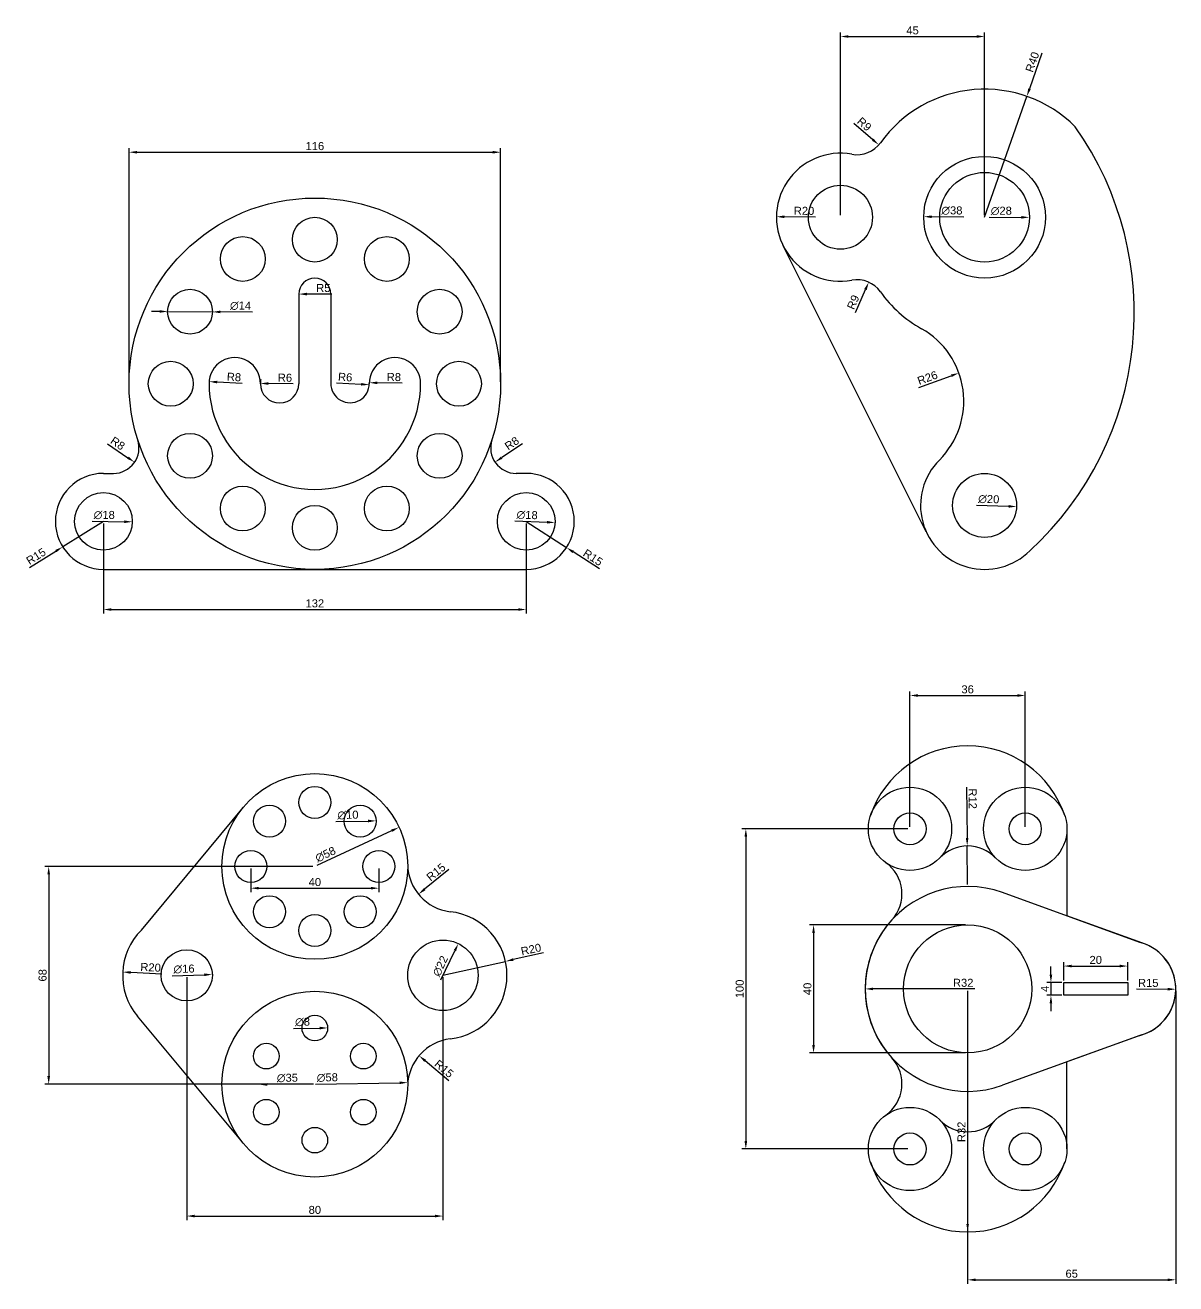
# Model space of a CAD drawing. Header units: millimetres. Extents: x 3017 to 3376, y 1678 to 2071.
import ezdxf

# ---------------------------------------------------------------- set-up
doc = ezdxf.new("R2010")
doc.units = ezdxf.units.MM
doc.styles.get("Standard").update_dxf_attribs({"font": 'arial.ttf'})
doc.dimstyles.new('ISO-25', dxfattribs={"dimtxt": 2.5, "dimasz": 2.5, "dimexe": 1.25, "dimexo": 0.625, "dimtad": 1, "dimtxsty": 'Standard', "dimcen": 2.5, "dimclrd": 3, "dimclre": 3, "dimclrt": 3, "dimadec": 0, "dimazin": 0, "dimtfac": 1, "dimtmove": 0, "dimatfit": 3, "dimfxl": 1, "dimarcsym": 0})

# ---------------------------------------------------------------- blocks, each defined once
blk = doc.blocks.new('*U1')
blk.add_circle((0, 0), 7)
blk = doc.blocks.new('*U2')
at = {"color": 0, "linetype": 'ByBlock', "lineweight": -2, "transparency": 16777216}
blk.add_blockref('*U1', (3107.09, 2004.37), dxfattribs=at)
for p, rotation in [((3084.59, 1998.34), 29.99999999999999), ((3129.59, 1998.34), 329.9999999999999), ((3068.12, 1981.87), 59.99999999999999), ((3146.06, 1981.87), 300.0000000000001), ((3062.09, 1959.37), 90), ((3152.09, 1959.37), 270), ((3068.12, 1936.87), 120), ((3146.06, 1936.87), 240), ((3084.59, 1920.4), 150), ((3129.59, 1920.4), 210), ((3107.09, 1914.37), 180)]:
    blk.add_blockref('*U1', p, dxfattribs=dict(at, rotation=rotation))
blk = doc.blocks.new('*U3')
blk.add_circle((0, 0), 5)
blk = doc.blocks.new('*U4')
at = {"color": 0, "linetype": 'ByBlock', "lineweight": -2, "transparency": 16777216}
blk.add_blockref('*U3', (3083.88, 1760.28), dxfattribs=at)
for p, rotation in [((3069.73, 1754.42), 45.00000000000001), ((3098.02, 1754.42), 315), ((3063.88, 1740.28), 90), ((3103.88, 1740.28), 270), ((3069.73, 1726.13), 135), ((3098.02, 1726.13), 225), ((3083.88, 1720.28), 180)]:
    blk.add_blockref('*U3', p, dxfattribs=dict(at, rotation=rotation))
blk = doc.blocks.new('*U5')
blk.add_circle((0, 0), 4)
blk = doc.blocks.new('*U6')
at = {"color": 0, "linetype": 'ByBlock', "lineweight": -2, "transparency": 16777216}
blk.add_blockref('*U5', (3083.88, 1689.78), dxfattribs=at)
for p, rotation in [((3068.72, 1681.03), 59.99999999999999), ((3099.03, 1681.03), 299.9999999999999), ((3068.72, 1663.53), 120), ((3099.03, 1663.53), 240), ((3083.88, 1654.78), 180)]:
    blk.add_blockref('*U5', p, dxfattribs=dict(at, rotation=rotation))
blk = doc.blocks.new('*D7')
at = {"color": 3, "lineweight": -2, "transparency": 16777216}
for p, q in [((3049.09, 1959.99), (3049.09, 2032.93)), ((3165.09, 1959.99), (3165.09, 2032.93)), ((3051.59, 2031.68), (3162.59, 2031.68))]:
    blk.add_line(p, q, dxfattribs=at)
at = {"color": 3, "transparency": 16777216}
for points in [[(3051.59, 2032.09), (3051.59, 2031.26), (3049.09, 2031.68)], [(3162.59, 2032.09), (3162.59, 2031.26), (3165.09, 2031.68)]]:
    blk.add_solid(points, dxfattribs=at)
at = {"layer": 'Defpoints', "color": 0, "transparency": 16777216}
for p in [(3165.09, 2031.68), (3049.09, 1959.37), (3165.09, 1959.37)]:
    blk.add_point(p, dxfattribs=at)
at = {"color": 3, "transparency": 16777216, "insert": (3107.09, 2033.58), "char_height": 2.5, "attachment_point": 5}
blk.add_mtext('116', dxfattribs=at)
blk = doc.blocks.new('*D8')
at = {"color": 3, "lineweight": -2, "transparency": 16777216}
for p, q in [((3041.09, 1915.74), (3041.09, 1887.6)), ((3173.09, 1915.74), (3173.09, 1887.6)), ((3043.59, 1888.85), (3170.59, 1888.85))]:
    blk.add_line(p, q, dxfattribs=at)
at = {"color": 3, "transparency": 16777216}
for points in [[(3043.59, 1889.26), (3043.59, 1888.43), (3041.09, 1888.85)], [(3170.59, 1889.26), (3170.59, 1888.43), (3173.09, 1888.85)]]:
    blk.add_solid(points, dxfattribs=at)
at = {"layer": 'Defpoints', "color": 0, "transparency": 16777216}
for p in [(3041.09, 1916.37), (3173.09, 1916.37), (3173.09, 1888.85)]:
    blk.add_point(p, dxfattribs=at)
at = {"color": 3, "transparency": 16777216, "insert": (3107.09, 1890.75), "char_height": 2.5, "attachment_point": 5}
blk.add_mtext('132', dxfattribs=at)
blk = doc.blocks.new('*D9')
at = {"color": 3, "lineweight": -2, "transparency": 16777216}
for p, q in [((3041.09, 1916.37), (3028.36, 1908.42)), ((3017.98, 1901.94), (3026.24, 1907.1))]:
    blk.add_line(p, q, dxfattribs=at)
at = {"color": 3, "transparency": 16777216}
blk.add_solid([(3026.02, 1907.45), (3026.46, 1906.75), (3028.36, 1908.42)], dxfattribs=at)
at = {"layer": 'Defpoints', "color": 0, "transparency": 16777216}
for p in [(3041.09, 1916.37), (3028.36, 1908.42)]:
    blk.add_point(p, dxfattribs=at)
at = {"color": 3, "transparency": 16777216, "insert": (3020.04, 1905.47), "char_height": 2.5, "attachment_point": 5, "rotation": 31.9768}
blk.add_mtext('R15', dxfattribs=at)
blk = doc.blocks.new('*D10')
at = {"color": 3, "lineweight": -2, "transparency": 16777216}
blk.add_line((3037.53, 1916.42), (3047.59, 1916.28), dxfattribs=at)
at = {"color": 3, "transparency": 16777216}
blk.add_solid([(3047.59, 1916.69), (3047.58, 1915.86), (3050.09, 1916.24)], dxfattribs=at)
at = {"layer": 'Defpoints', "color": 0, "transparency": 16777216}
for p in [(3032.09, 1916.49), (3050.09, 1916.24)]:
    blk.add_point(p, dxfattribs=at)
at = {"color": 3, "transparency": 16777216, "insert": (3041.34, 1918.34), "char_height": 2.5, "attachment_point": 5, "rotation": 359.2045}
blk.add_mtext('∅18', dxfattribs=at)
blk = doc.blocks.new('*D11')
at = {"color": 3, "lineweight": -2, "transparency": 16777216}
for p, q in [((3173.09, 1916.37), (3185.67, 1908.2)), ((3195.93, 1901.53), (3187.76, 1906.83))]:
    blk.add_line(p, q, dxfattribs=at)
at = {"color": 3, "transparency": 16777216}
blk.add_solid([(3187.99, 1907.18), (3187.53, 1906.48), (3185.67, 1908.2)], dxfattribs=at)
at = {"layer": 'Defpoints', "color": 0, "transparency": 16777216}
for p in [(3173.09, 1916.37), (3185.67, 1908.2)]:
    blk.add_point(p, dxfattribs=at)
at = {"color": 3, "transparency": 16777216, "insert": (3193.93, 1905.09), "char_height": 2.5, "attachment_point": 5, "rotation": 326.9893}
blk.add_mtext('R15', dxfattribs=at)
blk = doc.blocks.new('*D12')
at = {"color": 3, "lineweight": -2, "transparency": 16777216}
blk.add_line((3169.53, 1916.5), (3179.58, 1916.12), dxfattribs=at)
at = {"color": 3, "transparency": 16777216}
blk.add_solid([(3179.6, 1916.53), (3179.57, 1915.7), (3182.08, 1916.02)], dxfattribs=at)
at = {"layer": 'Defpoints', "color": 0, "transparency": 16777216}
for p in [(3164.09, 1916.71), (3182.08, 1916.02)]:
    blk.add_point(p, dxfattribs=at)
at = {"color": 3, "transparency": 16777216, "insert": (3173.38, 1918.33), "char_height": 2.5, "attachment_point": 5, "rotation": 357.7985}
blk.add_mtext('∅18', dxfattribs=at)
blk = doc.blocks.new('*D13')
at = {"color": 3, "lineweight": -2, "transparency": 16777216}
blk.add_line((3042.3, 1940.65), (3048.74, 1936.27), dxfattribs=at)
at = {"color": 3, "transparency": 16777216}
blk.add_solid([(3048.97, 1936.62), (3048.5, 1935.93), (3050.8, 1934.87)], dxfattribs=at)
at = {"layer": 'Defpoints', "color": 0, "transparency": 16777216}
for p in [(3044.19, 1939.37), (3050.8, 1934.87)]:
    blk.add_point(p, dxfattribs=at)
at = {"color": 3, "transparency": 16777216, "insert": (3045.55, 1940.74), "char_height": 2.5, "attachment_point": 5, "rotation": 325.7758}
blk.add_mtext('R8', dxfattribs=at)
blk = doc.blocks.new('*D14')
at = {"color": 3, "lineweight": -2, "transparency": 16777216}
blk.add_line((3171.88, 1940.65), (3165.43, 1936.28), dxfattribs=at)
at = {"color": 3, "transparency": 16777216}
blk.add_solid([(3165.2, 1936.63), (3165.66, 1935.94), (3163.36, 1934.88)], dxfattribs=at)
at = {"layer": 'Defpoints', "color": 0, "transparency": 16777216}
for p in [(3169.98, 1939.37), (3163.36, 1934.88)]:
    blk.add_point(p, dxfattribs=at)
at = {"color": 3, "transparency": 16777216, "insert": (3168.62, 1940.74), "char_height": 2.5, "attachment_point": 5, "rotation": 34.1087}
blk.add_mtext('R8', dxfattribs=at)
blk = doc.blocks.new('*D15')
at = {"color": 3, "lineweight": -2, "transparency": 16777216}
blk.add_line((3084.37, 1959.41), (3076.6, 1959.88), dxfattribs=at)
at = {"color": 3, "transparency": 16777216}
blk.add_solid([(3076.62, 1960.29), (3076.57, 1959.46), (3074.1, 1960.03)], dxfattribs=at)
at = {"layer": 'Defpoints', "color": 0, "transparency": 16777216}
for p in [(3074.1, 1960.03), (3082.09, 1959.55)]:
    blk.add_point(p, dxfattribs=at)
at = {"color": 3, "transparency": 16777216, "insert": (3081.84, 1961.47), "char_height": 2.5, "attachment_point": 5, "rotation": 356.5803}
blk.add_mtext('R8', dxfattribs=at)
blk = doc.blocks.new('*D16')
at = {"color": 3, "lineweight": -2, "transparency": 16777216}
blk.add_line((3100.37, 1959.3), (3092.59, 1959.43), dxfattribs=at)
blk.add_arc((3096.09, 1959.37), 6, 167.1206, 180, dxfattribs=at)
at = {"color": 3, "transparency": 16777216}
blk.add_solid([(3092.59, 1959.84), (3092.58, 1959.01), (3090.09, 1959.47)], dxfattribs=at)
at = {"layer": 'Defpoints', "color": 0, "transparency": 16777216}
for p in [(3090.09, 1959.47), (3096.09, 1959.37)]:
    blk.add_point(p, dxfattribs=at)
at = {"color": 3, "transparency": 16777216, "insert": (3097.76, 1961.24), "char_height": 2.5, "attachment_point": 5, "rotation": 359.0573}
blk.add_mtext('R6', dxfattribs=at)
blk = doc.blocks.new('*D17')
at = {"color": 3, "lineweight": -2, "transparency": 16777216}
blk.add_line((3113.82, 1959.7), (3121.58, 1959.21), dxfattribs=at)
at = {"color": 3, "transparency": 16777216}
blk.add_solid([(3121.61, 1959.62), (3121.55, 1958.79), (3124.07, 1959.05)], dxfattribs=at)
at = {"layer": 'Defpoints', "color": 0, "transparency": 16777216}
for p in [(3118.09, 1959.43), (3124.07, 1959.05)]:
    blk.add_point(p, dxfattribs=at)
at = {"color": 3, "transparency": 16777216, "insert": (3116.57, 1961.43), "char_height": 2.5, "attachment_point": 5, "rotation": 356.3592}
blk.add_mtext('R6', dxfattribs=at)
blk = doc.blocks.new('*D18')
at = {"color": 3, "lineweight": -2, "transparency": 16777216}
blk.add_line((3134.37, 1959.51), (3126.59, 1959.64), dxfattribs=at)
at = {"color": 3, "transparency": 16777216}
blk.add_solid([(3126.59, 1960.06), (3126.58, 1959.23), (3124.09, 1959.69)], dxfattribs=at)
at = {"layer": 'Defpoints', "color": 0, "transparency": 16777216}
for p in [(3124.09, 1959.69), (3132.09, 1959.55)]:
    blk.add_point(p, dxfattribs=at)
at = {"color": 3, "transparency": 16777216, "insert": (3131.76, 1961.46), "char_height": 2.5, "attachment_point": 5, "rotation": 359.0312}
blk.add_mtext('R8', dxfattribs=at)
blk = doc.blocks.new('*D19')
at = {"color": 3, "lineweight": -2, "transparency": 16777216}
blk.add_line((3112.39, 1987.36), (3104.59, 1987.37), dxfattribs=at)
at = {"color": 3, "transparency": 16777216}
blk.add_solid([(3104.59, 1987.79), (3104.59, 1986.95), (3102.09, 1987.37)], dxfattribs=at)
at = {"layer": 'Defpoints', "color": 0, "transparency": 16777216}
for p in [(3102.09, 1987.37), (3107.09, 1987.37)]:
    blk.add_point(p, dxfattribs=at)
at = {"color": 3, "transparency": 16777216, "insert": (3109.74, 1989.26), "char_height": 2.5, "attachment_point": 5, "rotation": 359.945}
blk.add_mtext('R5', dxfattribs=at)
blk = doc.blocks.new('*D20')
at = {"color": 3, "lineweight": -2, "transparency": 16777216}
for p, q in [((3058.62, 1981.94), (3056.12, 1981.96)), ((3061.12, 1981.92), (3075.12, 1981.81)), ((3087.66, 1981.71), (3077.62, 1981.79))]:
    blk.add_line(p, q, dxfattribs=at)
at = {"color": 3, "transparency": 16777216}
for points in [[(3058.62, 1982.36), (3058.61, 1981.53), (3061.12, 1981.92)], [(3077.62, 1982.21), (3077.61, 1981.38), (3075.12, 1981.81)]]:
    blk.add_solid(points, dxfattribs=at)
at = {"layer": 'Defpoints', "color": 0, "transparency": 16777216}
for p in [(3061.12, 1981.92), (3075.12, 1981.81)]:
    blk.add_point(p, dxfattribs=at)
at = {"color": 3, "transparency": 16777216, "insert": (3083.9, 1983.72), "char_height": 2.5, "attachment_point": 5, "rotation": 359.5513}
blk.add_mtext('∅14', dxfattribs=at)
blk = doc.blocks.new('*D21')
at = {"color": 3, "lineweight": -2, "transparency": 16777216}
for p, q in [((3271.21, 2011.99), (3271.21, 2069.07)), ((3316.21, 2011.99), (3316.21, 2069.07)), ((3273.71, 2067.82), (3313.71, 2067.82))]:
    blk.add_line(p, q, dxfattribs=at)
at = {"color": 3, "transparency": 16777216}
for points in [[(3273.71, 2068.24), (3273.71, 2067.41), (3271.21, 2067.82)], [(3313.71, 2068.24), (3313.71, 2067.41), (3316.21, 2067.82)]]:
    blk.add_solid(points, dxfattribs=at)
at = {"layer": 'Defpoints', "color": 0, "transparency": 16777216}
for p in [(3316.21, 2067.82), (3271.21, 2011.37), (3316.21, 2011.37)]:
    blk.add_point(p, dxfattribs=at)
at = {"color": 3, "transparency": 16777216, "insert": (3293.71, 2069.72), "char_height": 2.5, "attachment_point": 5}
blk.add_mtext('45', dxfattribs=at)
blk = doc.blocks.new('*D22')
at = {"color": 3, "lineweight": -2, "transparency": 16777216}
blk.add_line((3263.42, 2011.43), (3253.71, 2011.51), dxfattribs=at)
at = {"color": 3, "transparency": 16777216}
blk.add_solid([(3253.71, 2011.93), (3253.7, 2011.09), (3251.21, 2011.53)], dxfattribs=at)
at = {"layer": 'Defpoints', "color": 0, "transparency": 16777216}
for p in [(3251.21, 2011.53), (3271.21, 2011.37)]:
    blk.add_point(p, dxfattribs=at)
at = {"color": 3, "transparency": 16777216, "insert": (3259.83, 2013.36), "char_height": 2.5, "attachment_point": 5, "rotation": 359.5328}
blk.add_mtext('R20', dxfattribs=at)
blk = doc.blocks.new('*D23')
at = {"color": 3, "lineweight": -2, "transparency": 16777216}
blk.add_line((3275.4, 2040.75), (3281.27, 2035.62), dxfattribs=at)
at = {"color": 3, "transparency": 16777216}
blk.add_solid([(3281.54, 2035.94), (3280.99, 2035.31), (3283.15, 2033.98)], dxfattribs=at)
at = {"layer": 'Defpoints', "color": 0, "transparency": 16777216}
for p in [(3276.37, 2039.9), (3283.15, 2033.98)]:
    blk.add_point(p, dxfattribs=at)
at = {"color": 3, "transparency": 16777216, "insert": (3278.65, 2040.44), "char_height": 2.5, "attachment_point": 5, "rotation": 318.8223}
blk.add_mtext('R9', dxfattribs=at)
blk = doc.blocks.new('*D24')
at = {"color": 3, "lineweight": -2, "transparency": 16777216}
for p, q in [((3334.12, 2062.62), (3330.23, 2051.49)), ((3316.21, 2011.37), (3329.4, 2049.13))]:
    blk.add_line(p, q, dxfattribs=at)
at = {"color": 3, "transparency": 16777216}
blk.add_solid([(3329.83, 2051.63), (3330.62, 2051.35), (3329.4, 2049.13)], dxfattribs=at)
at = {"layer": 'Defpoints', "color": 0, "transparency": 16777216}
for p in [(3329.4, 2049.13), (3316.21, 2011.37)]:
    blk.add_point(p, dxfattribs=at)
at = {"color": 3, "transparency": 16777216, "insert": (3331.13, 2059.85), "char_height": 2.5, "attachment_point": 5, "rotation": 70.7365}
blk.add_mtext('R40', dxfattribs=at)
blk = doc.blocks.new('*D25')
at = {"color": 3, "lineweight": -2, "transparency": 16777216}
blk.add_line((3317.65, 2011.36), (3327.71, 2011.34), dxfattribs=at)
at = {"color": 3, "transparency": 16777216}
blk.add_solid([(3327.71, 2011.76), (3327.71, 2010.93), (3330.21, 2011.34)], dxfattribs=at)
at = {"layer": 'Defpoints', "color": 0, "transparency": 16777216}
for p in [(3302.21, 2011.4), (3330.21, 2011.34)]:
    blk.add_point(p, dxfattribs=at)
at = {"color": 3, "transparency": 16777216, "insert": (3321.43, 2013.33), "char_height": 2.5, "attachment_point": 5, "rotation": 359.8796}
blk.add_mtext('∅28', dxfattribs=at)
blk = doc.blocks.new('*D26')
at = {"color": 3, "lineweight": -2, "transparency": 16777216}
blk.add_line((3309.76, 2011.43), (3299.71, 2011.52), dxfattribs=at)
at = {"color": 3, "transparency": 16777216}
blk.add_solid([(3299.71, 2011.94), (3299.7, 2011.11), (3297.21, 2011.55)], dxfattribs=at)
at = {"layer": 'Defpoints', "color": 0, "transparency": 16777216}
for p in [(3297.21, 2011.55), (3335.21, 2011.19)]:
    blk.add_point(p, dxfattribs=at)
at = {"color": 3, "transparency": 16777216, "insert": (3306, 2013.43), "char_height": 2.5, "attachment_point": 5, "rotation": 359.4637}
blk.add_mtext('∅38', dxfattribs=at)
blk = doc.blocks.new('*D27')
at = {"color": 3, "lineweight": -2, "transparency": 16777216}
blk.add_line((3295.63, 1958.21), (3305.82, 1961.87), dxfattribs=at)
at = {"color": 3, "transparency": 16777216}
blk.add_solid([(3305.68, 1962.26), (3305.96, 1961.48), (3308.18, 1962.72)], dxfattribs=at)
at = {"layer": 'Defpoints', "color": 0, "transparency": 16777216}
for p in [(3308.18, 1962.72), (3283.71, 1953.92)]:
    blk.add_point(p, dxfattribs=at)
at = {"color": 3, "transparency": 16777216, "insert": (3298.38, 1961.22), "char_height": 2.5, "attachment_point": 5, "rotation": 19.7641}
blk.add_mtext('R26', dxfattribs=at)
blk = doc.blocks.new('*D28')
at = {"color": 3, "lineweight": -2, "transparency": 16777216}
blk.add_line((3313.67, 1921.47), (3323.7, 1921.08), dxfattribs=at)
at = {"color": 3, "transparency": 16777216}
blk.add_solid([(3323.72, 1921.49), (3323.68, 1920.66), (3326.2, 1920.98)], dxfattribs=at)
at = {"layer": 'Defpoints', "color": 0, "transparency": 16777216}
for p in [(3306.21, 1921.76), (3326.2, 1920.98)]:
    blk.add_point(p, dxfattribs=at)
at = {"color": 3, "transparency": 16777216, "insert": (3317.51, 1923.29), "char_height": 2.5, "attachment_point": 5, "rotation": 357.7659}
blk.add_mtext('∅20', dxfattribs=at)
blk = doc.blocks.new('*D29')
at = {"color": 3, "lineweight": -2, "transparency": 16777216}
blk.add_line((3275.85, 1981.66), (3279.01, 1988.77), dxfattribs=at)
at = {"color": 3, "transparency": 16777216}
blk.add_solid([(3278.63, 1988.94), (3279.39, 1988.6), (3280.02, 1991.06)], dxfattribs=at)
at = {"layer": 'Defpoints', "color": 0, "transparency": 16777216}
for p in [(3280.02, 1991.06), (3276.37, 1982.83)]:
    blk.add_point(p, dxfattribs=at)
at = {"color": 3, "transparency": 16777216, "insert": (3275.18, 1984.84), "char_height": 2.5, "attachment_point": 5, "rotation": 66.0882}
blk.add_mtext('R9', dxfattribs=at)
blk = doc.blocks.new('*D30')
at = {"color": 3, "lineweight": -2, "transparency": 16777216}
blk.add_line((3107.82, 1808.95), (3131.12, 1819.78), dxfattribs=at)
at = {"color": 3, "transparency": 16777216}
blk.add_solid([(3130.94, 1820.15), (3131.29, 1819.4), (3133.38, 1820.83)], dxfattribs=at)
at = {"layer": 'Defpoints', "color": 0, "transparency": 16777216}
for p in [(3133.38, 1820.83), (3080.79, 1796.37)]:
    blk.add_point(p, dxfattribs=at)
at = {"color": 3, "transparency": 16777216, "insert": (3110.42, 1812.33), "char_height": 2.5, "attachment_point": 5, "rotation": 24.9407}
blk.add_mtext('∅58', dxfattribs=at)
blk = doc.blocks.new('*D31')
at = {"color": 3, "lineweight": -2, "transparency": 16777216}
blk.add_line((3113.69, 1822.6), (3123.73, 1822.79), dxfattribs=at)
at = {"color": 3, "transparency": 16777216}
blk.add_solid([(3123.72, 1823.21), (3123.74, 1822.38), (3126.23, 1822.84)], dxfattribs=at)
at = {"layer": 'Defpoints', "color": 0, "transparency": 16777216}
for p in [(3116.23, 1822.65), (3126.23, 1822.84)]:
    blk.add_point(p, dxfattribs=at)
at = {"color": 3, "transparency": 16777216, "insert": (3117.42, 1824.64), "char_height": 2.5, "attachment_point": 5, "rotation": 1.1251}
blk.add_mtext('∅10', dxfattribs=at)
blk = doc.blocks.new('*D32')
at = {"color": 3, "lineweight": -2, "transparency": 16777216}
for p, q in [((3087.09, 1807.98), (3087.09, 1800.56)), ((3127.09, 1807.98), (3127.09, 1800.56)), ((3089.59, 1801.81), (3124.59, 1801.81))]:
    blk.add_line(p, q, dxfattribs=at)
at = {"color": 3, "transparency": 16777216}
for points in [[(3089.59, 1802.23), (3089.59, 1801.39), (3087.09, 1801.81)], [(3124.59, 1802.23), (3124.59, 1801.39), (3127.09, 1801.81)]]:
    blk.add_solid(points, dxfattribs=at)
at = {"layer": 'Defpoints', "color": 0, "transparency": 16777216}
for p in [(3087.09, 1808.6), (3127.09, 1808.6), (3127.09, 1801.81)]:
    blk.add_point(p, dxfattribs=at)
at = {"color": 3, "transparency": 16777216, "insert": (3107.09, 1803.71), "char_height": 2.5, "attachment_point": 5}
blk.add_mtext('40', dxfattribs=at)
blk = doc.blocks.new('*D33')
at = {"color": 3, "lineweight": -2, "transparency": 16777216}
blk.add_line((3148.94, 1807.64), (3141.38, 1801.49), dxfattribs=at)
at = {"color": 3, "transparency": 16777216}
blk.add_solid([(3141.11, 1801.82), (3141.64, 1801.17), (3139.44, 1799.92)], dxfattribs=at)
at = {"layer": 'Defpoints', "color": 0, "transparency": 16777216}
for p in [(3151.08, 1809.37), (3139.44, 1799.92)]:
    blk.add_point(p, dxfattribs=at)
at = {"color": 3, "transparency": 16777216, "insert": (3144.93, 1806.83), "char_height": 2.5, "attachment_point": 5, "rotation": 39.0817}
blk.add_mtext('R15', dxfattribs=at)
blk = doc.blocks.new('*D34')
at = {"color": 3, "lineweight": -2, "transparency": 16777216}
for p, q in [((3178.53, 1781.62), (3169.05, 1779.51)), ((3147.09, 1774.6), (3166.61, 1778.96))]:
    blk.add_line(p, q, dxfattribs=at)
at = {"color": 3, "transparency": 16777216}
blk.add_solid([(3168.95, 1779.91), (3169.14, 1779.1), (3166.61, 1778.96)], dxfattribs=at)
at = {"layer": 'Defpoints', "color": 0, "transparency": 16777216}
for p in [(3166.61, 1778.96), (3147.09, 1774.6)]:
    blk.add_point(p, dxfattribs=at)
at = {"color": 3, "transparency": 16777216, "insert": (3174.59, 1782.69), "char_height": 2.5, "attachment_point": 5, "rotation": 12.5883}
blk.add_mtext('R20', dxfattribs=at)
blk = doc.blocks.new('*D35')
at = {"color": 3, "lineweight": -2, "transparency": 16777216}
blk.add_line((3146.42, 1773.23), (3150.8, 1782.25), dxfattribs=at)
at = {"color": 3, "transparency": 16777216}
blk.add_solid([(3150.42, 1782.43), (3151.17, 1782.07), (3151.89, 1784.5)], dxfattribs=at)
at = {"layer": 'Defpoints', "color": 0, "transparency": 16777216}
for p in [(3151.89, 1784.5), (3142.28, 1764.71)]:
    blk.add_point(p, dxfattribs=at)
at = {"color": 3, "transparency": 16777216, "insert": (3146.29, 1777.48), "char_height": 2.5, "attachment_point": 5, "rotation": 64.1183}
blk.add_mtext('∅22', dxfattribs=at)
blk = doc.blocks.new('*D36')
at = {"color": 3, "lineweight": -2, "transparency": 16777216}
blk.add_line((3062.54, 1774.46), (3072.58, 1774.77), dxfattribs=at)
at = {"color": 3, "transparency": 16777216}
blk.add_solid([(3072.57, 1775.19), (3072.6, 1774.36), (3075.08, 1774.85)], dxfattribs=at)
at = {"layer": 'Defpoints', "color": 0, "transparency": 16777216}
for p in [(3059.09, 1774.35), (3075.08, 1774.85)]:
    blk.add_point(p, dxfattribs=at)
at = {"color": 3, "transparency": 16777216, "insert": (3066.25, 1776.55), "char_height": 2.5, "attachment_point": 5, "rotation": 1.7869}
blk.add_mtext('∅16', dxfattribs=at)
blk = doc.blocks.new('*D37')
at = {"color": 3, "lineweight": -2, "transparency": 16777216}
blk.add_line((3059.31, 1775), (3049.61, 1775.49), dxfattribs=at)
at = {"color": 3, "transparency": 16777216}
blk.add_solid([(3049.63, 1775.91), (3049.59, 1775.07), (3047.11, 1775.62)], dxfattribs=at)
at = {"layer": 'Defpoints', "color": 0, "transparency": 16777216}
for p in [(3047.11, 1775.62), (3067.09, 1774.6)]:
    blk.add_point(p, dxfattribs=at)
at = {"color": 3, "transparency": 16777216, "insert": (3055.81, 1777.08), "char_height": 2.5, "attachment_point": 5, "rotation": 357.0953}
blk.add_mtext('R20', dxfattribs=at)
blk = doc.blocks.new('*D38')
at = {"color": 3, "lineweight": -2, "transparency": 16777216}
blk.add_line((3148.97, 1741.61), (3141.53, 1747.9), dxfattribs=at)
at = {"color": 3, "transparency": 16777216}
blk.add_solid([(3141.8, 1748.21), (3141.26, 1747.58), (3139.62, 1749.51)], dxfattribs=at)
at = {"layer": 'Defpoints', "color": 0, "transparency": 16777216}
for p in [(3139.62, 1749.51), (3151.08, 1739.83)]:
    blk.add_point(p, dxfattribs=at)
at = {"color": 3, "transparency": 16777216, "insert": (3147.43, 1745.4), "char_height": 2.5, "attachment_point": 5, "rotation": 319.8232}
blk.add_mtext('R15', dxfattribs=at)
blk = doc.blocks.new('*D39')
at = {"color": 3, "lineweight": -2, "transparency": 16777216}
blk.add_line((3107.25, 1740.61), (3133.58, 1741.04), dxfattribs=at)
at = {"color": 3, "transparency": 16777216}
blk.add_solid([(3133.58, 1741.45), (3133.59, 1740.62), (3136.08, 1741.08)], dxfattribs=at)
at = {"layer": 'Defpoints', "color": 0, "transparency": 16777216}
for p in [(3078.09, 1740.13), (3136.08, 1741.08)]:
    blk.add_point(p, dxfattribs=at)
at = {"color": 3, "transparency": 16777216, "insert": (3110.99, 1742.64), "char_height": 2.5, "attachment_point": 5, "rotation": 0.9419}
blk.add_mtext('∅58', dxfattribs=at)
blk = doc.blocks.new('*D40')
at = {"color": 3, "lineweight": -2, "transparency": 16777216}
blk.add_line((3100.47, 1758.02), (3108.59, 1758.12), dxfattribs=at)
at = {"color": 3, "transparency": 16777216}
blk.add_solid([(3108.58, 1758.54), (3108.59, 1757.71), (3111.09, 1758.16)], dxfattribs=at)
at = {"layer": 'Defpoints', "color": 0, "transparency": 16777216}
for p in [(3103.09, 1758.05), (3111.09, 1758.16)]:
    blk.add_point(p, dxfattribs=at)
at = {"color": 3, "transparency": 16777216, "insert": (3103.25, 1760.02), "char_height": 2.5, "attachment_point": 5, "rotation": 0.7556}
blk.add_mtext('∅8', dxfattribs=at)
blk = doc.blocks.new('*D41')
at = {"color": 3, "lineweight": -2, "transparency": 16777216}
blk.add_line((3102.32, 1740.57), (3092.25, 1740.51), dxfattribs=at)
at = {"color": 3, "transparency": 16777216}
blk.add_solid([(3092.25, 1740.92), (3092.25, 1740.09), (3089.75, 1740.49)], dxfattribs=at)
at = {"layer": 'Defpoints', "color": 0, "transparency": 16777216}
for p in [(3089.75, 1740.49), (3124.75, 1740.72)]:
    blk.add_point(p, dxfattribs=at)
at = {"color": 3, "transparency": 16777216, "insert": (3098.52, 1742.52), "char_height": 2.5, "attachment_point": 5, "rotation": 0.381}
blk.add_mtext('∅35', dxfattribs=at)
blk = doc.blocks.new('*D42')
at = {"color": 3, "lineweight": -2, "transparency": 16777216}
for p, q in [((3106.46, 1808.6), (3022.74, 1808.6)), ((3023.99, 1806.1), (3023.99, 1743.11)), ((3106.62, 1740.61), (3022.74, 1740.61))]:
    blk.add_line(p, q, dxfattribs=at)
at = {"color": 3, "transparency": 16777216}
for points in [[(3023.57, 1806.1), (3024.41, 1806.1), (3023.99, 1808.6)], [(3023.57, 1743.11), (3024.41, 1743.11), (3023.99, 1740.61)]]:
    blk.add_solid(points, dxfattribs=at)
at = {"layer": 'Defpoints', "color": 0, "transparency": 16777216}
for p in [(3107.09, 1808.6), (3023.99, 1740.61), (3107.25, 1740.61)]:
    blk.add_point(p, dxfattribs=at)
at = {"color": 3, "transparency": 16777216, "insert": (3022.09, 1774.6), "char_height": 2.5, "attachment_point": 5, "rotation": 90}
blk.add_mtext('68', dxfattribs=at)
blk = doc.blocks.new('*D43')
at = {"color": 3, "lineweight": -2, "transparency": 16777216}
for p, q in [((3067.09, 1773.98), (3067.09, 1698.16)), ((3147.09, 1773.98), (3147.09, 1698.16)), ((3069.59, 1699.41), (3144.59, 1699.41))]:
    blk.add_line(p, q, dxfattribs=at)
at = {"color": 3, "transparency": 16777216}
for points in [[(3069.59, 1699.82), (3069.59, 1698.99), (3067.09, 1699.41)], [(3144.59, 1699.82), (3144.59, 1698.99), (3147.09, 1699.41)]]:
    blk.add_solid(points, dxfattribs=at)
at = {"layer": 'Defpoints', "color": 0, "transparency": 16777216}
for p in [(3067.09, 1774.6), (3147.09, 1774.6), (3147.09, 1699.41)]:
    blk.add_point(p, dxfattribs=at)
at = {"color": 3, "transparency": 16777216, "insert": (3107.09, 1701.31), "char_height": 2.5, "attachment_point": 5}
blk.add_mtext('80', dxfattribs=at)
blk = doc.blocks.new('*D44')
at = {"color": 3, "lineweight": -2, "transparency": 16777216}
for p, q in [((3292.91, 1820.98), (3292.91, 1863.25)), ((3295.41, 1862), (3326.41, 1862)), ((3328.91, 1820.98), (3328.91, 1863.25))]:
    blk.add_line(p, q, dxfattribs=at)
at = {"color": 3, "transparency": 16777216}
for points in [[(3295.41, 1862.41), (3295.41, 1861.58), (3292.91, 1862)], [(3326.41, 1862.41), (3326.41, 1861.58), (3328.91, 1862)]]:
    blk.add_solid(points, dxfattribs=at)
at = {"layer": 'Defpoints', "color": 0, "transparency": 16777216}
for p in [(3328.91, 1862), (3292.91, 1820.35), (3328.91, 1820.35)]:
    blk.add_point(p, dxfattribs=at)
at = {"color": 3, "transparency": 16777216, "insert": (3310.91, 1863.9), "char_height": 2.5, "attachment_point": 5}
blk.add_mtext('36', dxfattribs=at)
blk = doc.blocks.new('*D45')
at = {"color": 3, "lineweight": -2, "transparency": 16777216}
for p, q in [((3310.58, 1833.35), (3310.75, 1817.5)), ((3310.91, 1803), (3310.78, 1815))]:
    blk.add_line(p, q, dxfattribs=at)
at = {"color": 3, "transparency": 16777216}
blk.add_solid([(3311.17, 1817.51), (3310.34, 1817.5), (3310.78, 1815)], dxfattribs=at)
at = {"layer": 'Defpoints', "color": 0, "transparency": 16777216}
for p in [(3310.78, 1815), (3310.91, 1803)]:
    blk.add_point(p, dxfattribs=at)
at = {"color": 3, "transparency": 16777216, "insert": (3312.5, 1829.77), "char_height": 2.5, "attachment_point": 5, "rotation": 270.6356}
blk.add_mtext('R12', dxfattribs=at)
blk = doc.blocks.new('*D46')
at = {"color": 3, "lineweight": -2, "transparency": 16777216}
for p, q in [((3292.29, 1820.35), (3240.41, 1820.35)), ((3241.66, 1817.85), (3241.66, 1722.85)), ((3292.29, 1720.35), (3240.41, 1720.35))]:
    blk.add_line(p, q, dxfattribs=at)
at = {"color": 3, "transparency": 16777216}
for points in [[(3241.24, 1817.85), (3242.08, 1817.85), (3241.66, 1820.35)], [(3241.24, 1722.85), (3242.08, 1722.85), (3241.66, 1720.35)]]:
    blk.add_solid(points, dxfattribs=at)
at = {"layer": 'Defpoints', "color": 0, "transparency": 16777216}
for p in [(3292.91, 1820.35), (3241.66, 1720.35), (3292.91, 1720.35)]:
    blk.add_point(p, dxfattribs=at)
at = {"color": 3, "transparency": 16777216, "insert": (3239.76, 1770.35), "char_height": 2.5, "attachment_point": 5, "rotation": 90}
blk.add_mtext('100', dxfattribs=at)
blk = doc.blocks.new('*D47')
at = {"color": 3, "lineweight": -2, "transparency": 16777216}
for p, q in [((3310.29, 1790.35), (3261.56, 1790.35)), ((3262.81, 1787.85), (3262.81, 1752.85)), ((3310.29, 1750.35), (3261.56, 1750.35))]:
    blk.add_line(p, q, dxfattribs=at)
at = {"color": 3, "transparency": 16777216}
for points in [[(3262.39, 1787.85), (3263.22, 1787.85), (3262.81, 1790.35)], [(3262.39, 1752.85), (3263.22, 1752.85), (3262.81, 1750.35)]]:
    blk.add_solid(points, dxfattribs=at)
at = {"layer": 'Defpoints', "color": 0, "transparency": 16777216}
for p in [(3310.91, 1790.35), (3262.81, 1750.35), (3310.91, 1750.35)]:
    blk.add_point(p, dxfattribs=at)
at = {"color": 3, "transparency": 16777216, "insert": (3260.91, 1770.35), "char_height": 2.5, "attachment_point": 5, "rotation": 90}
blk.add_mtext('40', dxfattribs=at)
blk = doc.blocks.new('*D48')
at = {"color": 3, "lineweight": -2, "transparency": 16777216}
blk.add_line((3313.12, 1770.35), (3281.41, 1770.35), dxfattribs=at)
at = {"color": 3, "transparency": 16777216}
blk.add_solid([(3281.41, 1770.77), (3281.41, 1769.93), (3278.91, 1770.35)], dxfattribs=at)
at = {"layer": 'Defpoints', "color": 0, "transparency": 16777216}
for p in [(3278.91, 1770.35), (3310.91, 1770.35)]:
    blk.add_point(p, dxfattribs=at)
at = {"color": 3, "transparency": 16777216, "insert": (3309.52, 1772.25), "char_height": 2.5, "attachment_point": 5}
blk.add_mtext('R32', dxfattribs=at)
blk = doc.blocks.new('*D49')
at = {"color": 3, "lineweight": -2, "transparency": 16777216}
for p, q in [((3340.91, 1772.98), (3340.91, 1778.74)), ((3343.41, 1777.49), (3358.41, 1777.49)), ((3360.91, 1772.98), (3360.91, 1778.74))]:
    blk.add_line(p, q, dxfattribs=at)
at = {"color": 3, "transparency": 16777216}
for points in [[(3343.41, 1777.91), (3343.41, 1777.07), (3340.91, 1777.49)], [(3358.41, 1777.91), (3358.41, 1777.07), (3360.91, 1777.49)]]:
    blk.add_solid(points, dxfattribs=at)
at = {"layer": 'Defpoints', "color": 0, "transparency": 16777216}
for p in [(3360.91, 1777.49), (3340.91, 1772.35), (3360.91, 1772.35)]:
    blk.add_point(p, dxfattribs=at)
at = {"color": 3, "transparency": 16777216, "insert": (3350.91, 1779.39), "char_height": 2.5, "attachment_point": 5}
blk.add_mtext('20', dxfattribs=at)
blk = doc.blocks.new('*D50')
at = {"color": 3, "lineweight": -2, "transparency": 16777216}
for p, q in [((3336.92, 1774.85), (3336.92, 1777.35)), ((3340.29, 1772.35), (3335.67, 1772.35)), ((3336.92, 1772.35), (3336.92, 1768.35)), ((3340.29, 1768.35), (3335.67, 1768.35)), ((3336.92, 1765.85), (3336.92, 1763.35))]:
    blk.add_line(p, q, dxfattribs=at)
at = {"color": 3, "transparency": 16777216}
for points in [[(3336.5, 1774.85), (3337.33, 1774.85), (3336.92, 1772.35)], [(3336.5, 1765.85), (3337.33, 1765.85), (3336.92, 1768.35)]]:
    blk.add_solid(points, dxfattribs=at)
at = {"layer": 'Defpoints', "color": 0, "transparency": 16777216}
for p in [(3340.91, 1772.35), (3336.92, 1768.35), (3340.91, 1768.35)]:
    blk.add_point(p, dxfattribs=at)
at = {"color": 3, "transparency": 16777216, "insert": (3335.04, 1770.35), "char_height": 2.5, "attachment_point": 5, "rotation": 90}
blk.add_mtext('4', dxfattribs=at)
blk = doc.blocks.new('*D51')
at = {"color": 3, "lineweight": -2, "transparency": 16777216}
blk.add_line((3363.67, 1770.33), (3373.41, 1770.27), dxfattribs=at)
at = {"color": 3, "transparency": 16777216}
blk.add_solid([(3373.42, 1770.69), (3373.41, 1769.85), (3375.91, 1770.25)], dxfattribs=at)
at = {"layer": 'Defpoints', "color": 0, "transparency": 16777216}
for p in [(3360.91, 1770.35), (3375.91, 1770.25)]:
    blk.add_point(p, dxfattribs=at)
at = {"color": 3, "transparency": 16777216, "insert": (3367.3, 1772.21), "char_height": 2.5, "attachment_point": 5, "rotation": 359.6217}
blk.add_mtext('R15', dxfattribs=at)
blk = doc.blocks.new('*D52')
at = {"color": 3, "lineweight": -2, "transparency": 16777216}
blk.add_line((3310.91, 1729.3), (3310.91, 1696.93), dxfattribs=at)
at = {"color": 3, "transparency": 16777216}
blk.add_solid([(3310.5, 1696.93), (3311.33, 1696.93), (3310.91, 1694.43)], dxfattribs=at)
at = {"layer": 'Defpoints', "color": 0, "transparency": 16777216}
for p in [(3310.91, 1726.43), (3310.91, 1694.43)]:
    blk.add_point(p, dxfattribs=at)
at = {"color": 3, "transparency": 16777216, "insert": (3309.01, 1725.7), "char_height": 2.5, "attachment_point": 5, "rotation": 90}
blk.add_mtext('R32', dxfattribs=at)
blk = doc.blocks.new('*D53')
at = {"color": 3, "lineweight": -2, "transparency": 16777216}
for p, q in [((3310.91, 1769.73), (3310.91, 1678.24)), ((3375.91, 1769.73), (3375.91, 1678.24)), ((3313.41, 1679.49), (3373.41, 1679.49))]:
    blk.add_line(p, q, dxfattribs=at)
at = {"color": 3, "transparency": 16777216}
for points in [[(3313.41, 1679.9), (3313.41, 1679.07), (3310.91, 1679.49)], [(3373.41, 1679.9), (3373.41, 1679.07), (3375.91, 1679.49)]]:
    blk.add_solid(points, dxfattribs=at)
at = {"layer": 'Defpoints', "color": 0, "transparency": 16777216}
for p in [(3310.91, 1770.35), (3375.91, 1770.35), (3375.91, 1679.49)]:
    blk.add_point(p, dxfattribs=at)
at = {"color": 3, "transparency": 16777216, "insert": (3343.41, 1681.39), "char_height": 2.5, "attachment_point": 5}
blk.add_mtext('65', dxfattribs=at)

msp = doc.modelspace()

# ---------------------------------------------------------------- linework, layer by layer
for p, q in [((3102.087, 1987.368), (3102.087, 1959.368)), ((3112.087, 1987.368), (3112.087, 1959.368)), ((3074.087, 1959.368), (3074.089, 1959.368)), ((3090.085, 1959.368), (3090.087, 1959.368)), ((3090.087, 1959.609), (3090.087, 1959.368)), ((3124.087, 1959.609), (3124.087, 1959.368)), ((3124.087, 1959.368), (3124.088, 1959.368)), ((3140.084, 1959.368), (3140.087, 1959.368)), ((3041.087, 1931.368), (3044.19, 1931.368)), ((3173.087, 1931.368), (3169.983, 1931.368)), ((3041.087, 1901.368), (3173.087, 1901.368)), ((3341.913, 1820.352), (3341.913, 1793.16)), ((3364.636, 1784.882), (3321.839, 1800.429)), ((3364.636, 1755.821), (3321.839, 1740.275)), ((3341.913, 1720.352), (3341.913, 1747.543))]:
    msp.add_line(p, q)
for points in [[(3298.011, 1913.065), (3253.319, 2002.421)], [(3052.93, 1788.73), (3084.764, 1827.115)], [(3365.251, 1784.711), (3341.913, 1793.16)], [(3084.485, 1722.431), (3051.714, 1761.809)], [(3365.251, 1755.993), (3341.913, 1747.543)]]:
    msp.add_lwpolyline(points)
msp.add_lwpolyline([(3340.913, 1772.352), (3360.913, 1772.352), (3360.913, 1768.352), (3340.913, 1768.352)], close=True)
for centre, radius in [((3316.206, 2011.368), 19), ((3316.206, 2011.368), 14), ((3271.206, 2011.368), 10), ((3107.087, 1959.368), 58), ((3316.206, 1921.368), 10), ((3041.087, 1916.368), 9), ((3173.087, 1916.368), 9), ((3107.087, 1808.602), 29), ((3292.913, 1820.352), 13), ((3328.913, 1820.352), 13), ((3292.913, 1820.352), 5), ((3328.913, 1820.352), 5), ((3310.913, 1770.352), 20), ((3310.913, 1770.352), 20), ((3147.087, 1774.602), 11), ((3067.087, 1774.602), 8), ((3107.087, 1740.602), 29), ((3292.913, 1720.352), 13), ((3328.913, 1720.352), 13), ((3292.913, 1720.352), 5), ((3328.913, 1720.352), 5)]:
    msp.add_circle(centre, radius)
for centre, radius, start, end in [((3316.206, 2011.368), 40, 45, 144.38272), ((3262.011, 1981.491), 100.924, 312.60968, 35.18949), ((3276.373, 2039.904), 9, 259.73734, 324.38272), ((3271.206, 2011.368), 20, 79.73734, 280.26266), ((3107.087, 1987.368), 5, 0, 180), ((3276.373, 1982.832), 9, 35.61728, 100.26266), ((3316.206, 2011.368), 40, 215.61728, 240.50171), ((3316.206, 2011.368), 40, 215.61728, 240.50171), ((3316.206, 2011.368), 40, 215.61728, 240.50171), ((3283.708, 1953.923), 26, 314.94952, 60.50171), ((3082.087, 1959.55), 8, 358.69233, 181.30767), ((3132.086, 1959.55), 8, 358.69233, 181.30767), ((3107.087, 1959.368), 33, 179.58159, 0.41841), ((3096.087, 1959.368), 6, 180, 0), ((3118.087, 1959.43), 6, 179.40727, 0.59273), ((3044.19, 1939.368), 8, 270, 17.6397), ((3169.983, 1939.368), 8, 162.3603, 270), ((3316.206, 1921.368), 20, 134.94952, 314.94952), ((3041.087, 1916.368), 15, 90, 270), ((3173.087, 1916.368), 15, 270, 90), ((3310.913, 1814.269), 32, 18.67172, 161.32828), ((3310.913, 1803.002), 12, 43.94552, 136.05448), ((3151.08, 1809.374), 15, 181.00462, 263.44872), ((3278.399, 1799.996), 12, 317.64315, 54.50902), ((3310.913, 1770.352), 32, 70.03607, 222.35685), ((3147.087, 1774.602), 20, 276.55128, 83.44872), ((3067.087, 1774.602), 20, 135.05781, 219.76873), ((3310.913, 1770.352), 32, 137.64315, 289.96393), ((3310.913, 1814.269), 32, 223.30005, 223.33059), ((3360.913, 1770.352), 15, 286.81029, 75.62965), ((3360.913, 1770.352), 15, 284.37035, 73.18971), ((3151.08, 1739.831), 15, 96.55128, 178.99538), ((3278.399, 1740.707), 12, 305.49098, 42.35685), ((3310.913, 1726.434), 32, 136.66941, 136.69995), ((3310.913, 1737.701), 12, 223.94552, 316.05448), ((3310.913, 1726.434), 32, 198.67172, 341.32828)]:
    msp.add_arc(centre, radius, start, end)
msp.add_open_spline([(3283.689, 1988.073), (3283.689, 1988.073), (3283.689, 1988.073), (3283.689, 1988.073)], degree=3)

# ---------------------------------------------------------------- block references
for name, p in [('*U2', (0, 0)), ('*U4', (23.21, 68.326)), ('*U6', (23.21, 68.326))]:
    msp.add_blockref(name, p)

# ---------------------------------------------------------------- dimensions: what is measured, and where the dimension line sits
at = {"color": 114, "true_color": 0x139b48}
for base, p1, p2, picture, middle in [((3316.206, 2067.825), (3271.206, 2011.368), (3316.206, 2011.368), '*D21', (3293.706, 2069.721)), ((3165.087, 2031.676), (3049.087, 1959.368), (3165.087, 1959.368), '*D7', (3107.087, 2033.578)), ((3173.087, 1888.845), (3041.087, 1916.368), (3173.087, 1916.368), '*D8', (3107.087, 1890.748)), ((3328.913, 1861.998), (3292.913, 1820.352), (3328.913, 1820.352), '*D44', (3310.913, 1863.9)), ((3127.087, 1801.809), (3087.087, 1808.602), (3127.087, 1808.602), '*D32', (3107.087, 1803.71)), ((3360.913, 1777.49), (3340.913, 1772.352), (3360.913, 1772.352), '*D49', (3350.913, 1779.392)), ((3147.087, 1699.406), (3067.087, 1774.602), (3147.087, 1774.602), '*D43', (3107.087, 1701.307)), ((3375.913, 1679.487), (3310.913, 1770.352), (3375.913, 1770.352), '*D53', (3343.413, 1681.388))]:
    dim = msp.add_linear_dim(base=base, p1=p1, p2=p2, dimstyle='ISO-25', dxfattribs=at)
    dim.commit()
    dim.dimension.update_dxf_attribs({"geometry": picture, "text_midpoint": middle})
for center, mpoint, picture, middle in [((3316.206, 2011.368), (3329.403, 2049.128), '*D24', (3332.929, 2059.219)), ((3276.373, 2039.904), (3283.147, 2033.978), '*D23', (3277.394, 2039.01)), ((3271.206, 2011.368), (3251.207, 2011.531), '*D22', (3259.814, 2011.461)), ((3107.087, 1987.368), (3102.087, 1987.372), '*D19', (3109.737, 1987.365)), ((3276.373, 1982.832), (3280.021, 1991.059), '*D29', (3276.923, 1984.072)), ((3082.087, 1959.55), (3074.101, 1960.027), '*D15', (3081.731, 1959.572)), ((3096.087, 1959.368), (3090.087, 1959.466), '*D16', (3097.726, 1959.341)), ((3118.087, 1959.43), (3124.075, 1959.049), '*D17', (3116.45, 1959.534)), ((3132.086, 1959.55), (3124.087, 1959.685), '*D18', (3131.73, 1959.556)), ((3283.708, 1953.923), (3308.177, 1962.715), '*D27', (3299.028, 1959.428)), ((3044.19, 1939.368), (3050.805, 1934.868), '*D13', (3044.485, 1939.167)), ((3169.983, 1939.368), (3163.36, 1934.882), '*D14', (3169.688, 1939.168)), ((3310.913, 1803.002), (3310.78, 1815.001), '*D45', (3310.616, 1829.752)), ((3151.08, 1809.374), (3139.436, 1799.918), '*D33', (3146.128, 1805.353)), ((3067.087, 1774.602), (3047.112, 1775.616), '*D37', (3055.709, 1775.18)), ((3310.913, 1770.352), (3278.913, 1770.352), '*D48', (3309.523, 1770.352)), ((3360.913, 1770.352), (3375.913, 1770.253), '*D51', (3367.292, 1770.309)), ((3151.08, 1739.831), (3139.619, 1749.508), '*D38', (3146.206, 1743.946)), ((3310.913, 1726.434), (3310.913, 1694.434), '*D52', (3310.913, 1725.701))]:
    dim = msp.add_radius_dim(center=center, mpoint=mpoint, dimstyle='ISO-25', dxfattribs=at)
    dim.commit()
    dim.dimension.update_dxf_attribs({"geometry": picture, "text_midpoint": middle, "dimtype": 164})
for p1, p2, picture, middle in [((3335.206, 2011.19), (3297.207, 2011.546), '*D26', (3305.985, 2011.463)), ((3302.206, 2011.397), (3330.206, 2011.338), '*D25', (3321.428, 2011.357)), ((3061.116, 1981.922), (3075.115, 1981.813), '*D20', (3083.885, 1981.744)), ((3306.214, 1921.757), (3326.199, 1920.978), '*D28', (3317.434, 1921.32)), ((3032.087, 1916.493), (3050.086, 1916.243), '*D10', (3041.308, 1916.365)), ((3164.093, 1916.713), (3182.08, 1916.022), '*D12', (3173.308, 1916.359)), ((3116.23, 1822.646), (3126.228, 1822.843), '*D31', (3117.458, 1822.671)), ((3080.791, 1796.374), (3133.382, 1820.831), '*D30', (3111.249, 1810.538)), ((3142.285, 1764.706), (3151.888, 1784.499), '*D35', (3148.063, 1776.615)), ((3059.09, 1774.353), (3075.083, 1774.852), '*D36', (3066.312, 1774.578)), ((3103.087, 1758.05), (3111.086, 1758.155), '*D40', (3103.28, 1758.052)), ((3078.09, 1740.126), (3136.083, 1741.079), '*D39', (3111.027, 1740.667)), ((3124.749, 1740.722), (3089.749, 1740.489), '*D41', (3098.534, 1740.547))]:
    dim = msp.add_diameter_dim_2p(p1=p1, p2=p2, dimstyle='ISO-25', dxfattribs=at)
    dim.commit()
    dim.dimension.update_dxf_attribs({"geometry": picture, "text_midpoint": middle, "dimtype": 163})
for center, mpoint, picture, middle in [((3041.087, 1916.368), (3028.363, 1908.424), '*D9', (3020.043, 1905.471)), ((3173.087, 1916.368), (3185.665, 1908.196), '*D11', (3193.931, 1905.093)), ((3147.087, 1774.602), (3166.606, 1778.961), '*D34', (3174.592, 1782.693))]:
    dim = msp.add_radius_dim(center=center, mpoint=mpoint, dimstyle='ISO-25', dxfattribs=at)
    dim.commit()
    dim.dimension.update_dxf_attribs({"geometry": picture, "text_midpoint": middle})
for base, p1, p2, picture, middle in [((3241.661, 1720.352), (3292.913, 1820.352), (3292.913, 1720.352), '*D46', (3239.759, 1770.352)), ((3023.99, 1740.605), (3107.087, 1808.602), (3107.249, 1740.605), '*D42', (3022.088, 1774.604)), ((3262.808, 1750.352), (3310.913, 1790.352), (3310.913, 1750.352), '*D47', (3260.907, 1770.352)), ((3336.917, 1768.352), (3340.913, 1772.352), (3340.913, 1768.352), '*D50', (3335.042, 1770.352))]:
    dim = msp.add_linear_dim(base=base, p1=p1, p2=p2, angle=90, dimstyle='ISO-25', dxfattribs=at)
    dim.commit()
    dim.dimension.update_dxf_attribs({"geometry": picture, "text_midpoint": middle})

doc.saveas('drawing.dxf')
